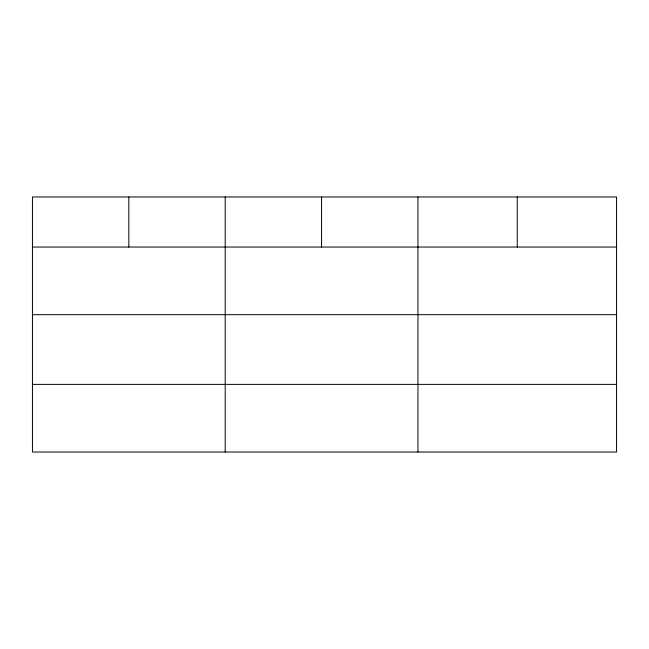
<?xml version="1.0" encoding="UTF-8"?>
<svg xmlns="http://www.w3.org/2000/svg" width="649" height="649" viewBox="0 0 649 649"><rect width="100%" height="100%" fill="white"/><g stroke="black" fill="none" stroke-linecap="round" stroke-linejoin="round"><path stroke-width="0.97" d="M616.55 314.684L616.55 196.972L32.45 196.972L32.45 452.029L616.55 452.029L616.55 314.684L32.45 314.684M32.45 247.042L616.55 247.042M32.45 384.378L616.55 384.378M517.253 196.972L517.253 247.042M417.956 196.972L417.956 452.029M321.579 196.972L321.579 247.042M225.203 196.972L225.203 452.029M128.827 196.972L128.827 247.042"/></g></svg>
